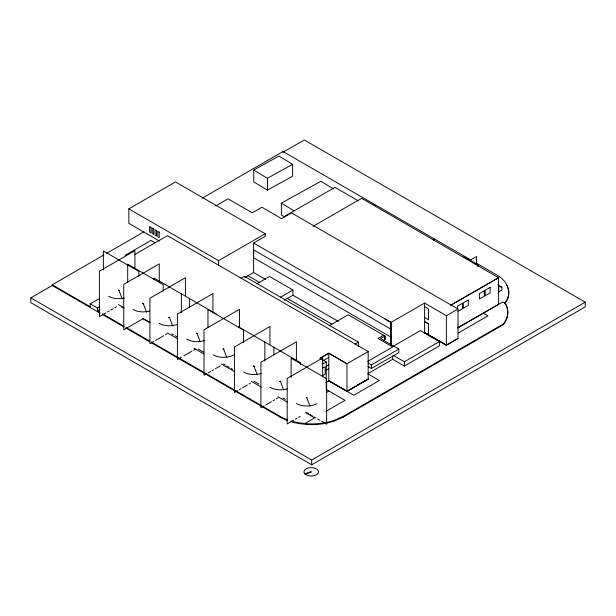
<?xml version="1.0" encoding="UTF-8"?>
<svg xmlns="http://www.w3.org/2000/svg" width="616" height="616" viewBox="0 0 616 616"><rect width="100%" height="100%" fill="white"/><g stroke="black" fill="none" stroke-linecap="round" stroke-linejoin="round"><path stroke-width="0.92" d="M498.583 291.984L498.583 286.309L501.848 287.187L501.901 290.005L498.598 291.984L498.598 286.317M253.584 257.688L253.6 249.888L390.983 329.221M197.451 333.31L196.412 333.31M506.483 306.252L504.981 303.411L505.574 302.695A44.868 25.903 0 0 0 507.484 286.887M119.389 290.467L118.395 290.39M169.901 317.502L168.915 317.433M224.001 349.087L223.007 349.01M254.416 366.297L253.43 366.227M280.881 381.581L279.895 381.504M307.168 397.728L306.175 397.651L306.699 397.574L309.987 406.244M159.228 240.91L128.836 223.362L128.836 208.87L175.468 181.943L265.188 233.749L265.188 236.359L253.6 243.05L253.6 272.518L265.511 279.402M99.892 313.043L52.206 285.508L52.206 284.792L103.865 254.97M106.36 253.523L143.859 231.878M202.179 198.206L283.006 151.544L471.101 260.137M283.006 151.544L283.006 152.252L304.296 139.963L585.2 302.14L585.2 306.891L311.704 464.795L30.8 302.618L30.8 297.867L52.206 285.508M125.102 255.37L151.028 240.402L155.147 242.773M215.715 205.906L228.012 198.806L252.244 212.797L261.931 207.238L281.574 218.634L291.499 212.905L457.996 309.032L457.996 338.5L446.408 345.191L424.47 332.525M134.889 254.47L167.444 235.674L368.168 351.559L368.168 379.125L347.047 391.314L328.805 380.78L326.403 382.166M90.182 307.438L90.182 303.873L99.33 298.591M90.182 303.873L97.405 308.038L99.9 306.599M99.8 309.509L97.405 310.895L99.892 312.327M105.898 312.889L99.399 316.647L99.399 271.186L134.912 250.681L134.912 268.676M107.523 311.95L109.148 311.011M110.772 310.079L113.213 308.67M114.838 307.731L116.463 306.791M128.836 208.87L218.557 260.668L265.188 233.749M313.105 226.326L361.661 198.29L498.583 277.731L498.583 304.343L457.757 327.804M241.11 278.201L244.398 276.307L358.412 342.126L358.412 346.485M244.637 277.693L253.6 272.518M153.977 341.333L149.911 343.682L149.911 298.221L185.424 277.716L185.424 295.711M155.602 340.394L163.725 335.705M165.35 334.765L166.975 333.826M256.849 283.76L269.477 276.469L292.947 290.013L292.939 295.241L284.207 300.285M280.311 297.305L292.939 290.013M181.474 357.211L177.416 359.559L177.416 314.098L212.928 293.593L212.928 311.588M183.915 355.809L192.038 351.112M193.663 350.173L195.287 349.241M433.11 240.132L434.781 239.17M206.445 373.858L204.011 375.267L204.011 329.806L239.524 309.301L239.524 327.296M208.069 372.919L210.51 371.51M212.135 370.57L213.76 369.631M215.384 368.699L220.259 365.881M329.321 325.687L348.194 314.791L384.962 336.005L384.962 339.57L383.506 340.417M237.676 390.598L234.427 392.477L234.427 347.016L269.939 326.511L269.939 344.506M239.301 389.659L240.933 388.727M242.558 387.787L247.432 384.969M249.056 384.03L250.681 383.09M470.062 260.214L476.468 256.518L476.468 264.172M326.087 411.272L345.052 400.323L326.257 389.474L326.257 361.908L320.004 358.273L328.744 353.23L346.954 363.748L368.168 351.559M355.116 344.028L358.412 342.126M383.629 335.235L378.016 338.477L392.708 346.962L367.721 361.384M384.962 336.005L380.588 338.538L398.837 349.072L398.837 352.637L371.386 368.483L368.122 366.597M264.141 405.882L260.891 407.753L260.891 362.293L296.404 341.795L296.404 359.79M265.765 404.943L271.456 401.655M273.08 400.716L274.705 399.784M276.33 398.845L277.955 397.905M325.818 382.482L329.137 380.565M392.631 346.631L420.374 330.607L439.385 341.58L439.385 345.861L404.389 366.058L392.708 359.313L367.721 373.743L379.402 380.488L353.8 395.264L328.744 380.796M368.122 363.032L371.386 364.918L398.837 349.072M326.465 392.446L328.936 391.014M293.678 420.15L287.179 423.908L287.179 378.447L322.692 357.942L322.692 376.884M295.303 419.211L296.927 418.272M298.552 417.34L300.185 416.401M458.058 327.604L466.766 322.576M457.765 327.905L502.702 301.963L504.481 302.995L505.574 301.986A44.868 25.903 0 0 0 499.176 276.345L476.06 263.001M393.678 355.594L404.389 361.785L439.385 341.58M458.296 332.963L487.926 315.854L483.283 313.174M304.82 423.546L314.63 417.887L305.482 412.605M290.983 420.959A44.868 25.903 0 0 0 300.092 423.007L305.852 423.662A44.868 25.903 0 0 0 334.142 420.412L343.428 416.3L503.395 323.939A49.811 28.76 0 0 0 506.483 305.536L504.981 302.702L504.981 303.411M290.983 421.675A44.868 25.903 0 0 0 300.092 423.716L305.852 424.378A44.868 25.903 0 0 0 334.142 421.128L343.428 417.009L503.395 324.655A49.811 28.76 0 0 0 506.76 306.984M30.8 297.867L311.704 460.044L585.2 302.14M284.623 216.301L335.027 187.349L358.335 200.87M320.004 358.273L328.805 353.222L346.954 363.748L346.954 391.314L368.168 379.125L346.954 391.314L328.805 380.78L328.805 353.222M323.207 360.645L328.805 357.426M384.946 318.888L390.983 322.391L424.609 303.072L446.377 315.708L446.377 345.176L457.996 338.5M322.13 364.279L326.257 361.908M322.73 368.145L325.194 366.728L325.194 374.166L322.73 375.583M326.403 366.243L328.805 364.865M326.403 370.047L328.805 368.668M450.573 305.313L498.583 277.731L451.097 305.02M446.377 315.708L457.996 309.032M458.381 311.126L462.477 308.77L462.477 303.326L457.557 306.152L457.557 309.779M253.73 170.024L278.925 156.064L292.631 164.31L292.631 176.191L267.429 190.151L253.73 181.905L253.73 170.024L267.429 178.27L267.429 190.151M267.429 178.27L292.631 164.31M284.592 216.971L281.366 215.03L281.366 203.149L320.844 181.281L333.741 189.035M304.874 473.897L311.011 471.663L311.396 472.018L305.259 474.251M118.38 290.321L118.919 290.313L122.207 298.983M142.72 303.519L143.258 303.511L146.546 312.181M168.892 317.356L169.431 317.348L172.719 326.026M196.396 333.233L196.935 333.225L200.223 341.903M222.992 348.941L223.531 348.933L226.819 357.603M253.415 366.15L253.946 366.143L257.242 374.821M279.88 381.435L280.411 381.427L283.707 390.097M118.403 290.221L118.919 290.313M168.923 317.255L169.431 317.348M253.438 366.05L253.946 366.143M279.903 381.327L280.411 381.427M143.397 303.211L143.644 303.726L142.735 303.588M463.84 256.626L478.047 264.826L478.047 266.743M373.627 204.574L375.29 205.536M446.461 345.16L424.609 332.54L424.609 303.072M253.6 243.05L390.998 322.384L390.998 345.191M253.6 257.788L390.983 337.121M292.931 295.249L338.3 321.437M247.986 275.76L259.906 282.644M287.333 298.475L331.87 324.193M216.886 314.368L153.869 277.985L153.869 279.88M238.384 326.78L300.369 362.57L300.369 364.464M171.91 333.864L173.573 334.827M175.237 335.782L176.907 336.744M198.583 349.257L203.573 352.144M253.931 381.219L258.92 384.099M282.89 397.936L285.385 399.376M223.516 364.002L225.179 364.965M226.842 365.927L229.337 367.367M231 368.33L232.663 369.292M306.683 412.643L308.346 413.606M310.01 414.568L312.505 416.008M314.168 416.97L315.839 417.933M317.502 418.888L319.997 420.335M321.66 421.29L326.649 424.178L326.649 378.717L291.137 358.212L291.137 377.154M149.896 322.422L143.243 318.58L123.739 329.845L123.739 284.384L159.251 263.879L159.251 281.874M118.349 304.566L124.17 307.923M142.465 318.487L149.95 322.807M167.421 332.894L177.4 338.654M194.032 348.256L204.011 354.023M221.483 364.102L234.788 371.787M251.42 381.389L261.4 387.156M278.032 396.758L287.187 402.04M121.398 306.83L123.061 307.784M52.206 284.792L90.182 306.722M102.387 313.767L123.962 326.226M126.449 327.658L149.688 341.079M151.351 342.034L279.98 416.3A44.868 25.903 0 0 0 287.595 419.827M102.387 314.476L123.962 326.934M125.618 327.897L149.688 341.788M151.351 342.75L279.98 417.009A44.868 25.903 0 0 0 287.595 420.543M497.697 284.777L501.848 287.187M428.543 323.893L424.609 321.606L428.528 323.908L428.528 334.835L424.609 332.54L446.377 345.176M424.609 306.575L428.528 308.87L428.528 319.804L424.609 317.502M281.366 203.149L294.263 210.911M503.395 323.939L503.395 324.655M499.176 276.345L499.176 277.061M404.389 361.785L404.389 366.058M392.708 355.802L392.708 359.313M390.983 322.391L390.975 345.692M384.946 335.997L384.946 339.562M371.386 364.918L371.386 368.483M343.428 416.3L343.428 417.009M311.704 460.044L311.704 464.795M279.98 416.3L279.98 417.009M273.904 347.285L273.904 354.862M264.849 342.065L264.849 361.007M243.482 342.388L243.482 330.076L207.969 309.571L207.969 327.566M218.557 260.668L218.557 265.188M189.389 298.49L189.389 307.962M181.374 293.863L181.374 312.805M163.209 291.283L163.209 284.654L127.697 264.149L127.697 282.143M138.869 276.191L138.869 271.456L103.357 250.951L103.357 269.893M97.405 308.038L97.405 311.604M506.221 284.453A44.868 25.903 0 0 1 507.107 286.07M317.001 403.518A14.576 8.416 0 0 1 310.472 405.698L306.699 405.983A14.576 8.416 0 0 1 296.396 403.518M287.703 388.711A14.576 8.416 0 0 1 284.184 389.551L280.411 389.836A14.576 8.416 0 0 1 270.108 387.372M261.238 373.427A14.576 8.416 0 0 1 257.719 374.274L253.946 374.559A14.576 8.416 0 0 1 243.643 372.095M233.834 354.878A14.576 8.416 0 0 1 227.304 357.057L223.531 357.342A14.576 8.416 0 0 1 213.228 354.878M204.219 340.509A14.576 8.416 0 0 1 200.708 341.356L196.935 341.641A14.576 8.416 0 0 1 186.625 339.177M176.715 324.632A14.576 8.416 0 0 1 173.204 325.479L169.431 325.764A14.576 8.416 0 0 1 159.128 323.3M149.711 311.057A14.576 8.416 0 0 1 147.031 311.634L143.258 311.919A14.576 8.416 0 0 1 132.956 309.455M124.494 298.082A14.576 8.416 0 0 1 122.692 298.437L118.919 298.721A14.576 8.416 0 0 1 108.616 296.257M468.268 300L463.348 302.826L463.348 308.27L468.268 305.444L468.268 300M484.33 290.767L479.417 293.593L479.417 299.037L484.33 296.211L484.33 290.767M490.12 287.441L485.2 290.267L485.2 295.711L490.12 292.885L490.12 287.441M150.982 227.358L149.534 226.526L149.534 231.993L150.982 232.825L150.982 227.358M153.654 228.898L152.214 228.066L152.214 233.533L153.654 234.365L153.654 228.898M156.533 230.561L155.093 229.73L155.093 235.196L156.533 236.028L156.533 230.561M159.213 232.109L157.765 231.277L157.765 236.744L159.213 237.576L159.213 232.109M305.605 474.528L304.597 473.596A7.276 4.204 0 0 1 311.234 467.636A7.276 4.204 0 0 1 317.779 473.635A7.276 4.204 0 0 1 305.605 474.528"/></g></svg>
